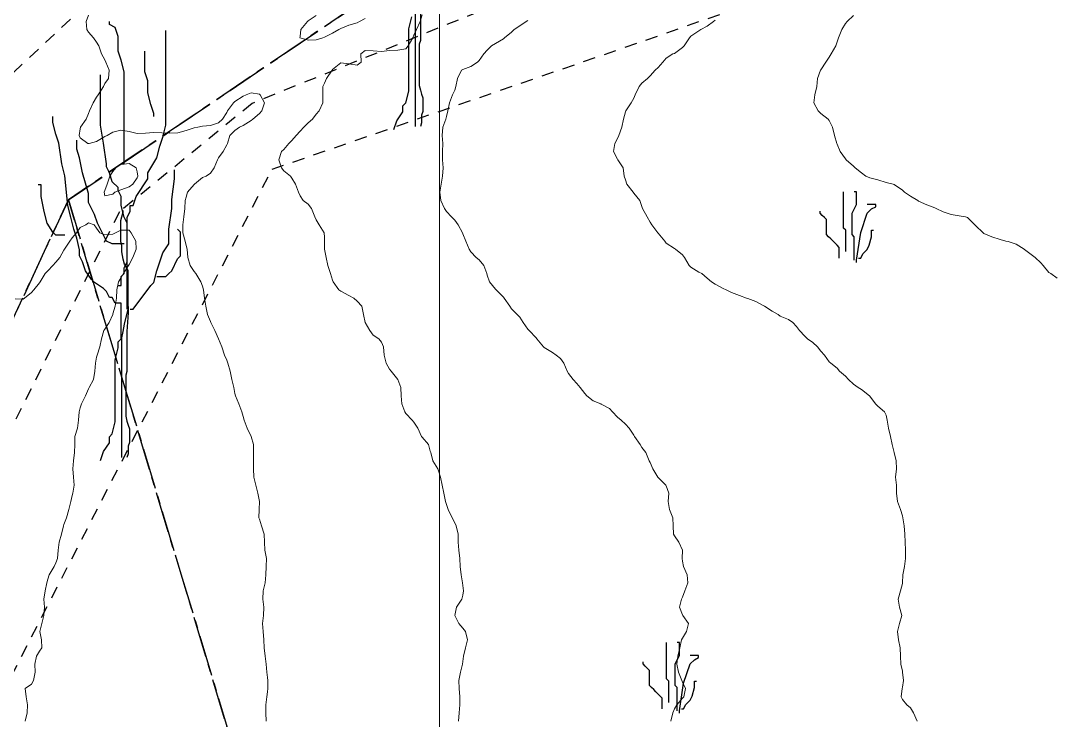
# Model space of a CAD drawing. Header units: centimetres. Extents: x 0 to 642158, y -847 to 649707.
# Drawn here: x 616941.1 to 617004.5, y 621314.3 to 621357.3 of the extents above; entities that cross this region are included whole.
import ezdxf

# ---------------------------------------------------------------- set-up
doc = ezdxf.new("R2010")
doc.units = ezdxf.units.CM
doc.header["$MEASUREMENT"] = 0
doc.linetypes.add('CENTERX2', pattern=[4, 2.5, -0.5, 0.5, -0.5])
doc.linetypes.add('JIS_02_0.7', pattern=[1.35, 0.75, -0.6])
for name, color, linetype, lineweight in [('MEV_grille', 254, 'Continuous', 9), ('MEV_vegetal_V', 7, 'Continuous', 25), ('WAL_parcellaire agricole', 7, 'JIS_02_0.7', 25), ('WAL_topographie 0.5', 253, 'Continuous', 20)]:
    doc.layers.add(name, color=color, linetype=linetype, lineweight=lineweight)
doc.layers.add('SPW_parcellaire cadastral', color=7, linetype='CENTERX2', lineweight=25, true_color=0xff0542)
picture_1 = doc.add_image_def('image2.png', size_in_pixel=(6614, 11023))

# ---------------------------------------------------------------- blocks, each defined once
blk = doc.blocks.new('legende vegetal')
for points in [[(616991.673, 621342.909), (616991.673, 621344.222), (616991.542, 621344.353), (616991.542, 621346.586)], [(616992.199, 621342.384), (616992.199, 621343.828), (616992.067, 621343.959), (616992.067, 621345.273), (616992.33, 621345.798), (616992.33, 621346.586), (616992.199, 621346.586)], [(616991.279, 621342.515), (616991.279, 621343.172), (616991.148, 621343.303), (616990.885, 621343.566), (616990.754, 621343.697), (616990.622, 621343.828), (616990.491, 621343.959), (616990.491, 621344.879), (616990.36, 621345.01), (616990.228, 621345.141), (616990.097, 621345.273), (616990.097, 621345.404)], [(616992.33, 621342.252), (616992.33, 621342.384), (616992.593, 621344.091), (616992.987, 621345.273), (616993.25, 621345.535), (616993.513, 621345.667), (616993.513, 621345.798), (616992.987, 621345.798)], [(616992.462, 621342.515), (616992.593, 621342.515), (616992.724, 621342.778), (616992.987, 621343.04), (616993.118, 621343.303), (616993.25, 621343.828), (616993.25, 621344.222), (616993.381, 621344.222)], [(616980.798, 621315.205), (616980.798, 621316.519), (616980.667, 621316.65), (616980.667, 621318.882)], [(616981.324, 621314.68), (616981.324, 621316.125), (616981.192, 621316.256), (616981.192, 621317.569), (616981.455, 621318.094), (616981.455, 621318.882), (616981.324, 621318.882)], [(616981.455, 621314.549), (616981.455, 621314.68), (616981.718, 621316.387), (616982.112, 621317.569), (616982.375, 621317.832), (616982.637, 621317.963), (616982.637, 621318.094), (616982.112, 621318.094)], [(616980.404, 621314.811), (616980.404, 621315.468), (616980.273, 621315.599), (616980.01, 621315.862), (616979.879, 621315.993), (616979.747, 621316.125), (616979.616, 621316.256), (616979.616, 621317.175), (616979.485, 621317.306), (616979.353, 621317.438), (616979.222, 621317.569), (616979.222, 621317.7)], [(616981.587, 621314.811), (616981.718, 621314.811), (616981.849, 621315.074), (616982.112, 621315.337), (616982.243, 621315.599), (616982.375, 621316.125), (616982.375, 621316.519), (616982.506, 621316.519)]]:
    blk.add_lwpolyline(points)
at = {"layer": 'MEV_vegetal_V'}
for points in [[(616963.915, 621350.412), (616964.098, 621350.958), (616964.463, 621351.506), (616964.463, 621351.87), (616964.644, 621352.052), (616964.827, 621352.781), (616964.827, 621356.61), (616965.01, 621357.34)], [(616965.239, 621350.601), (616965.239, 621357.959), (616965.316, 621358.342), (616965.393, 621358.802), (616965.623, 621359.722), (616965.623, 621362.097), (616965.393, 621362.48), (616965.316, 621362.787), (616965.239, 621363.247), (616965.239, 621363.63), (616965.162, 621363.86), (616965.162, 621365.162), (616965.239, 621365.393), (616965.316, 621365.699), (616965.316, 621365.776)], [(616965.623, 621359.875), (616965.623, 621359.491), (616965.546, 621358.342), (616965.546, 621355.89), (616965.47, 621355.66), (616965.47, 621353.13), (616965.546, 621352.824), (616965.623, 621352.594), (616965.699, 621352.364), (616965.699, 621351.521), (616965.623, 621351.291), (616965.623, 621350.831), (616965.546, 621350.601)], [(616947.167, 621348.303), (616947.35, 621348.303), (616947.35, 621353.954), (616947.167, 621354.683), (616946.985, 621355.231), (616946.985, 621356.142), (616946.803, 621356.689), (616946.438, 621356.871), (616946.438, 621357.054)], [(616946.985, 621340.828), (616947.167, 621340.828), (616947.167, 621341.375), (616947.35, 621341.557), (616947.35, 621341.921), (616947.533, 621342.286), (616947.533, 621345.021), (616947.714, 621345.385), (616947.714, 621345.75), (616947.897, 621345.75), (616948.08, 621346.297), (616948.809, 621347.391), (616948.809, 621347.756), (616949.356, 621348.667), (616949.539, 621349.396), (616949.721, 621349.944), (616949.903, 621350.673), (616949.903, 621356.507)], [(616949.173, 621351.219), (616949.173, 621351.402), (616948.991, 621351.949), (616948.809, 621352.678), (616948.809, 621353.408), (616948.627, 621353.954), (616948.627, 621355.231)], [(616947.533, 621339.369), (616947.533, 621344.656), (616947.35, 621345.021), (616947.167, 621345.75), (616947.167, 621346.297), (616946.985, 621346.662), (616946.985, 621346.844), (616946.62, 621347.209), (616946.438, 621347.756), (616946.255, 621348.12), (616946.255, 621348.303), (616946.074, 621349.579), (616945.891, 621350.673), (616945.891, 621353.772)], [(616945.891, 621330.071), (616946.074, 621330.618), (616946.438, 621331.165), (616946.438, 621331.53), (616946.62, 621331.712), (616946.803, 621332.441), (616946.803, 621336.27), (616946.985, 621336.999), (616946.985, 621337.364), (616947.167, 621337.546), (616947.167, 621339.734), (616946.803, 621339.734), (616946.62, 621340.098), (616946.438, 621340.098), (616946.255, 621340.463), (616946.074, 621340.646), (616945.526, 621341.01), (616945.344, 621341.192), (616944.979, 621341.739), (616944.797, 621342.286), (616944.614, 621342.651), (616944.614, 621343.015), (616944.432, 621343.745), (616944.249, 621344.292), (616944.067, 621345.021), (616943.885, 621345.75), (616943.702, 621347.573), (616943.519, 621348.303), (616943.338, 621349.579), (616943.155, 621350.126), (616942.973, 621350.855), (616942.973, 621351.219)], [(616947.35, 621343.38), (616946.62, 621343.38), (616946.255, 621343.562), (616946.074, 621343.927), (616945.708, 621344.656), (616945.526, 621345.203), (616945.161, 621345.933), (616945.161, 621346.48), (616944.797, 621347.756), (616944.614, 621348.667), (616944.432, 621349.214), (616944.432, 621349.761)], [(616947.714, 621339.369), (616947.897, 621339.369), (616948.991, 621340.828), (616949.173, 621341.01), (616949.356, 621341.739), (616949.539, 621342.286), (616949.721, 621342.833), (616950.086, 621343.38), (616950.086, 621344.292), (616950.268, 621345.568), (616950.268, 621346.115), (616950.45, 621347.391), (616950.45, 621347.938)], [(616943.702, 621343.927), (616943.155, 621343.927), (616942.973, 621344.11), (616942.608, 621344.656), (616942.426, 621345.385), (616942.243, 621346.297), (616942.243, 621347.026), (616942.061, 621347.026)], [(616947.215, 621330.261), (616947.215, 621337.618), (616947.292, 621338.002), (616947.368, 621338.461), (616947.599, 621339.381), (616947.599, 621341.757), (616947.368, 621342.14), (616947.292, 621342.446), (616947.215, 621342.907), (616947.215, 621343.289), (616947.138, 621343.519), (616947.138, 621344.822), (616947.215, 621345.052), (616947.292, 621345.358), (616947.292, 621345.435)], [(616949.356, 621341.375), (616949.903, 621341.375), (616950.086, 621341.557), (616950.268, 621341.739), (616950.633, 621342.469), (616950.815, 621342.651), (616950.815, 621344.11), (616950.633, 621344.292)], [(616947.599, 621339.534), (616947.599, 621339.151), (616947.522, 621338.002), (616947.522, 621335.549), (616947.445, 621335.319), (616947.445, 621332.79), (616947.522, 621332.483), (616947.599, 621332.254), (616947.675, 621332.024), (616947.675, 621331.181), (616947.599, 621330.951), (616947.599, 621330.491), (616947.522, 621330.261)]]:
    blk.add_lwpolyline(points, dxfattribs=at)
blk = doc.blocks.new('*U112')
at = {"layer": 'MEV_grille', "transparency": 33554687}
blk.add_lwpolyline([(0, 1825.476), (0, -1825.476)], dxfattribs=at)
blk = doc.blocks.new('*U113')
at = {"layer": 'MEV_grille', "color": 0, "linetype": 'ByBlock', "lineweight": -2, "transparency": 16777216}
blk.add_blockref('*U112', (1600, 0), dxfattribs=at)

msp = doc.modelspace()

# ---------------------------------------------------------------- linework, layer by layer
at = {"layer": 'SPW_parcellaire cadastral'}
for points in [[(616961.682, 621561.505), (616957.161, 621536.964), (616965.501, 621523.284), (616971.233, 621514.366), (616974.374, 621509.591), (616975.304, 621510.352), (616983.527, 621516.007), (616989.386, 621518.755), (617051.624, 621539.157), (617050.488, 621531.376), (617066.617, 621465.843), (617068.014, 621447.174), (617068.141, 621431.299), (617065.63, 621389.514), (617029.25, 621381.354), (616971.753, 621365.049), (616944.019, 621346.288), (616891.176, 621232.847)], [(616994.605, 621177.519), (616985.886, 621207.147), (616944.019, 621346.288), (616971.753, 621365.049), (617029.25, 621381.354), (617065.63, 621389.514), (617071.741, 621390.887), (617073.221, 621360.179), (617089.684, 621313.243), (617093.033, 621290.202), (617101.744, 621209.692), (616994.605, 621177.519)], [(616985.886, 621207.147), (616906.418, 621183.133), (616891.176, 621232.847), (616944.019, 621346.288), (616985.886, 621207.147)]]:
    msp.add_lwpolyline(points, dxfattribs=at)
at = {"layer": 'WAL_parcellaire agricole'}
for points in [[(617074.99, 621405.826), (617079.477, 621394.729), (617028.48, 621376.724), (616977.982, 621361.385), (616955.316, 621352.215), (616947.151, 621345.548), (616890.498, 621232.042), (616879.673, 621242.435), (616887.281, 621252.278), (616936.702, 621350.426), (616951.649, 621364.432), (616973.557, 621372.595), (617074.99, 621405.826)], [(616895.475, 621229.376), (616956.531, 621348.168), (616997.029, 621362.172), (617014.885, 621368.246), (617066.24, 621384.966), (617081.824, 621276.897)]]:
    msp.add_lwpolyline(points, dxfattribs=at)
at = {"layer": 'WAL_topographie 0.5'}
for points in [[(616945.25, 621357.635), (616945.115, 621357.25), (616945.159, 621356.75), (616945.25, 621356.583), (616945.558, 621356.25), (616945.75, 621355.972), (616945.883, 621355.75), (616946.058, 621355.25), (616946.25, 621354.893), (616946.324, 621354.75), (616946.533, 621354.25), (616946.477, 621353.75), (616946.25, 621353.437), (616946.167, 621353.25), (616945.84, 621352.75), (616945.75, 621352.605), (616945.546, 621352.25), (616945.323, 621351.75), (616945.25, 621351.589), (616945.11, 621351.25), (616944.774, 621350.75), (616944.75, 621350.65), (616944.684, 621350.25), (616944.75, 621350.1), (616945.217, 621349.75), (616945.25, 621349.74), (616945.3, 621349.75), (616945.75, 621349.864), (616946.25, 621350.176), (616946.397, 621350.25), (616946.75, 621350.436), (616947.25, 621350.565), (616947.75, 621350.491), (616948.25, 621350.37), (616948.75, 621350.383), (616949.25, 621350.429), (616949.75, 621350.414), (616950.25, 621350.381), (616950.75, 621350.414), (616951.25, 621350.543), (616951.75, 621350.711), (616951.964, 621350.75), (616952.25, 621350.814), (616952.75, 621350.865), (616953.25, 621351.023), (616953.492, 621351.25), (616953.75, 621351.65), (616953.788, 621351.75), (616954.158, 621352.25), (616954.25, 621352.324), (616954.75, 621352.667), (616954.95, 621352.75), (616955.25, 621352.858), (616955.75, 621352.787), (616955.801, 621352.75), (616956.074, 621352.25), (616955.912, 621351.75), (616955.75, 621351.601), (616955.36, 621351.25), (616955.25, 621351.17), (616954.75, 621350.848), (616954.521, 621350.75), (616954.25, 621350.554), (616953.933, 621350.25), (616953.79, 621349.75), (616953.75, 621349.661), (616953.532, 621349.25), (616953.25, 621348.863), (616953.17, 621348.75), (616952.966, 621348.25), (616952.75, 621347.929), (616952.478, 621347.75), (616952.25, 621347.666), (616951.769, 621347.25), (616951.75, 621347.231), (616951.347, 621346.75), (616951.25, 621346.445), (616951.202, 621346.25), (616951.169, 621345.75), (616951.115, 621345.25), (616951.04, 621344.75), (616951.045, 621344.25), (616951.191, 621343.75), (616951.25, 621343.485), (616951.309, 621343.25), (616951.361, 621342.75), (616951.504, 621342.25), (616951.75, 621341.891), (616951.85, 621341.75), (616952.154, 621341.25), (616952.25, 621340.972), (616952.317, 621340.75), (616952.388, 621340.25), (616952.46, 621339.75), (616952.566, 621339.25), (616952.75, 621338.8), (616952.779, 621338.75), (616953.02, 621338.25), (616953.25, 621337.75), (616953.25, 621337.75), (616953.45, 621337.25), (616953.606, 621336.75), (616953.75, 621336.424), (616953.814, 621336.25), (616953.964, 621335.75), (616954.069, 621335.25), (616954.177, 621334.75), (616954.25, 621334.375), (616954.281, 621334.25), (616954.481, 621333.75), (616954.675, 621333.25), (616954.75, 621332.977), (616954.811, 621332.75), (616955.006, 621332.25), (616955.25, 621331.75), (616955.25, 621331.75), (616955.396, 621331.25), (616955.393, 621330.75), (616955.39, 621330.25), (616955.391, 621329.75), (616955.405, 621329.25), (616955.531, 621328.75), (616955.664, 621328.25), (616955.75, 621327.75), (616955.75, 621327.75), (616955.75, 621327.749), (616955.737, 621327.25), (616955.712, 621326.75), (616955.75, 621326.656), (616955.88, 621326.25), (616956.054, 621325.75), (616956.057, 621325.25), (616956.088, 621324.75), (616956.189, 621324.25), (616956.171, 621323.75), (616956.155, 621323.25), (616956.11, 621322.75), (616955.994, 621322.25), (616955.969, 621321.75), (616956.023, 621321.25), (616956, 621320.75), (616955.953, 621320.25), (616955.982, 621319.75), (616956.029, 621319.25), (616956.05, 621318.75), (616956.115, 621318.25), (616956.175, 621317.75), (616956.213, 621317.25), (616956.25, 621316.938), (616956.272, 621316.75), (616956.277, 621316.25), (616956.25, 621316.05), (616956.207, 621315.75), (616956.147, 621315.25), (616956.147, 621314.75), (616956.168, 621314.25)], [(616965.75, 621357.667), (616965.634, 621357.25), (616965.407, 621356.75), (616965.25, 621356.4), (616965.189, 621356.25), (616964.894, 621355.75), (616964.75, 621355.57), (616964.25, 621355.486), (616963.75, 621355.456), (616963.25, 621355.403), (616962.75, 621355.436), (616962.25, 621355.471), (616961.991, 621355.25), (616962, 621354.75), (616961.75, 621354.57), (616961.25, 621354.643), (616960.75, 621354.703), (616960.25, 621354.293), (616960.224, 621354.25), (616959.883, 621353.75), (616959.75, 621353.466), (616959.655, 621353.25), (616959.652, 621352.75), (616959.653, 621352.25), (616959.417, 621351.75), (616959.25, 621351.554), (616959.013, 621351.25), (616958.75, 621351.016), (616958.486, 621350.75), (616958.25, 621350.507), (616958.009, 621350.25), (616957.75, 621349.938), (616957.553, 621349.75), (616957.25, 621349.385), (616957.111, 621349.25), (616956.944, 621348.75), (616957.114, 621348.25), (616957.25, 621348.064), (616957.659, 621347.75), (616957.75, 621347.62), (616957.974, 621347.25), (616958.148, 621346.75), (616958.25, 621346.536), (616958.444, 621346.25), (616958.75, 621346.024), (616958.959, 621345.75), (616959.165, 621345.25), (616959.25, 621345.054), (616959.431, 621344.75), (616959.741, 621344.25), (616959.75, 621344), (616959.758, 621343.75), (616959.75, 621343.25), (616959.854, 621342.75), (616959.966, 621342.25), (616960.123, 621341.75), (616960.25, 621341.35), (616960.288, 621341.25), (616960.643, 621340.75), (616960.75, 621340.671), (616961.25, 621340.398), (616961.546, 621340.25), (616961.75, 621340.067), (616962.056, 621339.75), (616962.153, 621339.25), (616962.25, 621338.75), (616962.25, 621338.75), (616962.544, 621338.25), (616962.75, 621337.979), (616963.083, 621337.75), (616963.25, 621337.54), (616963.378, 621337.25), (616963.426, 621336.75), (616963.55, 621336.25), (616963.75, 621335.88), (616963.847, 621335.75), (616964.25, 621335.25), (616964.25, 621335.25), (616964.452, 621334.75), (616964.459, 621334.25), (616964.495, 621333.75), (616964.685, 621333.25), (616964.75, 621333.147), (616965.147, 621332.75), (616965.25, 621332.615), (616965.487, 621332.25), (616965.715, 621331.75), (616965.75, 621331.698), (616966.132, 621331.25), (616966.25, 621330.85), (616966.275, 621330.75), (616966.417, 621330.25), (616966.705, 621329.75), (616966.75, 621329.639), (616966.877, 621329.25), (616966.98, 621328.75), (616967.087, 621328.25), (616967.194, 621327.75), (616967.25, 621327.571), (616967.348, 621327.25), (616967.587, 621326.75), (616967.75, 621326.437), (616967.85, 621326.25), (616967.962, 621325.75), (616967.973, 621325.25), (616968.014, 621324.75), (616968.06, 621324.25), (616968.087, 621323.75), (616968.145, 621323.25), (616968.228, 621322.75), (616968.25, 621322.583), (616968.29, 621322.25), (616968.25, 621322), (616968.191, 621321.75), (616967.864, 621321.25), (616967.75, 621320.75), (616968.014, 621320.25), (616968.25, 621319.957), (616968.412, 621319.75), (616968.532, 621319.25), (616968.421, 621318.75), (616968.288, 621318.25), (616968.25, 621317.917), (616968.23, 621317.75), (616968.102, 621317.25), (616968.007, 621316.75), (616968.026, 621316.25), (616968.071, 621315.75), (616968.067, 621315.25), (616968.029, 621314.75), (616967.994, 621314.25)], [(616959.25, 621357.618), (616958.75, 621357.292), (616958.709, 621357.25), (616958.296, 621356.75), (616958.25, 621356.321), (616958.233, 621356.25), (616958.25, 621356.244), (616958.75, 621356.107), (616959.25, 621356.13), (616959.65, 621356.25), (616959.75, 621356.288), (616960.25, 621356.52), (616960.637, 621356.75), (616960.75, 621356.826), (616961.25, 621357.026), (616961.75, 621357.159), (616961.898, 621357.25), (616962.25, 621357.424)], [(616992.25, 621357.617), (616991.857, 621357.25), (616991.75, 621357.118), (616991.542, 621356.75), (616991.323, 621356.25), (616991.25, 621356), (616991.172, 621355.75), (616990.872, 621355.25), (616990.75, 621355.06), (616990.546, 621354.75), (616990.25, 621354.286), (616990.215, 621354.25), (616990.033, 621353.75), (616989.992, 621353.25), (616989.872, 621352.75), (616989.813, 621352.25), (616990.078, 621351.75), (616990.25, 621351.593), (616990.694, 621351.25), (616990.75, 621351.171), (616990.961, 621350.75), (616991.088, 621350.25), (616991.232, 621349.75), (616991.25, 621349.7), (616991.438, 621349.25), (616991.75, 621348.809), (616991.796, 621348.75), (616992.25, 621348.35), (616992.354, 621348.25), (616992.75, 621347.944), (616993.011, 621347.75), (616993.25, 621347.633), (616993.75, 621347.507), (616994.25, 621347.354), (616994.679, 621347.25), (616994.75, 621347.233), (616995.25, 621346.885), (616995.39, 621346.75), (616995.75, 621346.507), (616996.202, 621346.25), (616996.25, 621346.215), (616996.75, 621345.987), (616997.25, 621345.793), (616997.333, 621345.75), (616997.75, 621345.558), (616998.25, 621345.386), (616998.75, 621345.314), (616999.139, 621345.25), (616999.25, 621345.202), (616999.702, 621344.75), (616999.75, 621344.71), (617000.21, 621344.25), (617000.25, 621344.222), (617000.75, 621344.017), (617001.25, 621343.854), (617001.607, 621343.75), (617001.75, 621343.719), (617002.25, 621343.56), (617002.724, 621343.25), (617002.75, 621343.235), (617003.25, 621342.875), (617003.409, 621342.75), (617003.75, 621342.409), (617003.896, 621342.25), (617004.25, 621341.825), (617004.365, 621341.75), (617004.75, 621341.472)], [(616972.25, 621357.309), (616972.14, 621357.25), (616971.75, 621356.971), (616971.406, 621356.75), (616971.25, 621356.597), (616970.82, 621356.25), (616970.75, 621356.175), (616970.25, 621355.892), (616970.018, 621355.75), (616969.75, 621355.488), (616969.537, 621355.25), (616969.25, 621354.841), (616969.143, 621354.75), (616968.75, 621354.488), (616968.25, 621354.307), (616968.164, 621354.25), (616967.913, 621353.75), (616967.817, 621353.25), (616967.75, 621353.019), (616967.61, 621352.75), (616967.425, 621352.25), (616967.339, 621351.75), (616967.25, 621351.417), (616967.196, 621351.25), (616967.026, 621350.75), (616966.972, 621350.25), (616967.023, 621349.75), (616967.005, 621349.25), (616967.01, 621348.75), (616967.039, 621348.25), (616966.995, 621347.75), (616966.914, 621347.25), (616966.842, 621346.75), (616966.894, 621346.25), (616967.115, 621345.75), (616967.25, 621345.569), (616967.553, 621345.25), (616967.75, 621345.042), (616967.973, 621344.75), (616968.227, 621344.25), (616968.25, 621344.197), (616968.443, 621343.75), (616968.644, 621343.25), (616968.75, 621343.089), (616969.068, 621342.75), (616969.25, 621342.596), (616969.531, 621342.25), (616969.725, 621341.75), (616969.75, 621341.656), (616969.885, 621341.25), (616970.25, 621340.801), (616970.303, 621340.75), (616970.75, 621340.303), (616970.799, 621340.25), (616971.13, 621339.75), (616971.25, 621339.593), (616971.593, 621339.25), (616971.75, 621339.073), (616971.963, 621338.75), (616972.25, 621338.341), (616972.317, 621338.25), (616972.75, 621337.797), (616972.795, 621337.75), (616973.212, 621337.25), (616973.25, 621337.212), (616973.75, 621336.896), (616973.983, 621336.75), (616974.25, 621336.528), (616974.454, 621336.25), (616974.667, 621335.75), (616974.75, 621335.62), (616975.028, 621335.25), (616975.25, 621335.008), (616975.468, 621334.75), (616975.75, 621334.383), (616975.875, 621334.25), (616976.25, 621333.942), (616976.719, 621333.75), (616976.75, 621333.735), (616977.25, 621333.464), (616977.45, 621333.25), (616977.75, 621332.929), (616977.967, 621332.75), (616978.25, 621332.509), (616978.469, 621332.25), (616978.75, 621331.822), (616978.79, 621331.75), (616979.137, 621331.25), (616979.25, 621331.066), (616979.49, 621330.75), (616979.698, 621330.25), (616979.75, 621330.143), (616979.927, 621329.75), (616980.229, 621329.25), (616980.25, 621329.219), (616980.719, 621328.75), (616980.75, 621328.704), (616980.911, 621328.25), (616980.858, 621327.75), (616980.944, 621327.25), (616981.15, 621326.75), (616981.164, 621326.25), (616981.183, 621325.75), (616981.25, 621325.632), (616981.51, 621325.25), (616981.735, 621324.75), (616981.725, 621324.25), (616981.75, 621324.083), (616981.805, 621323.75), (616982.021, 621323.25), (616982.066, 621322.75), (616981.894, 621322.25), (616981.75, 621321.868), (616981.683, 621321.75), (616981.553, 621321.25), (616981.75, 621320.786), (616981.769, 621320.75), (616982.103, 621320.25), (616982, 621319.75), (616981.75, 621319.345), (616981.685, 621319.25), (616981.589, 621318.75), (616981.458, 621318.25), (616981.397, 621317.75), (616981.5, 621317.25), (616981.706, 621316.75), (616981.75, 621316.643), (616981.933, 621316.25), (616981.833, 621315.75), (616981.75, 621315.661), (616981.401, 621315.25), (616981.25, 621315.012), (616981.144, 621314.75), (616981.023, 621314.25)], [(616983.75, 621357.338), (616983.65, 621357.25), (616983.25, 621356.952), (616982.87, 621356.75), (616982.75, 621356.683), (616982.25, 621356.35), (616982.168, 621356.25), (616981.85, 621355.75), (616981.75, 621355.642), (616981.25, 621355.29), (616981.154, 621355.25), (616980.75, 621354.987), (616980.529, 621354.75), (616980.25, 621354.417), (616980.056, 621354.25), (616979.75, 621353.911), (616979.589, 621353.75), (616979.25, 621353.462), (616979.091, 621353.25), (616978.845, 621352.75), (616978.75, 621352.53), (616978.594, 621352.25), (616978.262, 621351.75), (616978.25, 621351.704), (616978.115, 621351.25), (616978.017, 621350.75), (616977.841, 621350.25), (616977.75, 621350.06), (616977.579, 621349.75), (616977.5, 621349.25), (616977.75, 621348.796), (616977.78, 621348.75), (616978.105, 621348.25), (616978.167, 621347.75), (616978.25, 621347.516), (616978.333, 621347.25), (616978.713, 621346.75), (616978.75, 621346.694), (616979.114, 621346.25), (616979.25, 621345.875), (616979.294, 621345.75), (616979.567, 621345.25), (616979.75, 621344.909), (616979.856, 621344.75), (616980.238, 621344.25), (616980.25, 621344.234), (616980.667, 621343.75), (616980.75, 621343.625), (616981.25, 621343.294), (616981.313, 621343.25), (616981.75, 621342.917), (616981.867, 621342.75), (616982.159, 621342.25), (616982.25, 621342.156), (616982.75, 621341.85), (616982.925, 621341.75), (616983.25, 621341.479), (616983.525, 621341.25), (616983.75, 621341.105), (616984.25, 621340.838), (616984.417, 621340.75), (616984.75, 621340.6), (616985.25, 621340.399), (616985.673, 621340.25), (616985.75, 621340.224), (616986.25, 621340.045), (616986.75, 621339.771), (616986.786, 621339.75), (616987.25, 621339.44), (616987.614, 621339.25), (616987.75, 621339.147), (616988.25, 621338.931), (616988.521, 621338.75), (616988.75, 621338.511), (616988.932, 621338.25), (616989.25, 621337.911), (616989.429, 621337.75), (616989.75, 621337.513), (616990.044, 621337.25), (616990.25, 621336.981), (616990.472, 621336.75), (616990.75, 621336.333), (616990.857, 621336.25), (616991.25, 621335.945), (616991.396, 621335.75), (616991.75, 621335.446), (616991.933, 621335.25), (616992.25, 621334.953), (616992.533, 621334.75), (616992.75, 621334.628), (616993.234, 621334.25), (616993.25, 621334.222), (616993.604, 621333.75), (616993.75, 621333.615), (616994.163, 621333.25), (616994.25, 621333.05), (616994.323, 621332.75), (616994.406, 621332.25), (616994.519, 621331.75), (616994.633, 621331.25), (616994.75, 621330.75), (616994.75, 621330.75), (616994.879, 621330.25), (616994.882, 621329.75), (616994.838, 621329.25), (616994.895, 621328.75), (616994.888, 621328.25), (616994.956, 621327.75), (616995.128, 621327.25), (616995.25, 621326.875), (616995.288, 621326.75), (616995.369, 621326.25), (616995.398, 621325.75), (616995.424, 621325.25), (616995.445, 621324.75), (616995.439, 621324.25), (616995.375, 621323.75), (616995.281, 621323.25), (616995.265, 621322.75), (616995.25, 621322.7), (616995.14, 621322.25), (616994.987, 621321.75), (616995.072, 621321.25), (616995.213, 621320.75), (616995.067, 621320.25), (616994.953, 621319.75), (616995.008, 621319.25), (616995.109, 621318.75), (616995.136, 621318.25), (616995.164, 621317.75), (616995.25, 621317.321), (616995.266, 621317.25), (616995.319, 621316.75), (616995.25, 621316.333), (616995.234, 621316.25), (616995.167, 621315.75), (616995.25, 621315.583), (616995.517, 621315.25), (616995.75, 621315.066), (616995.944, 621314.75), (616996.17, 621314.25)], [(616946.865, 621346.75), (616946.75, 621346.637), (616946.25, 621346.536), (616946.21, 621346.75), (616946.25, 621346.865), (616946.41, 621347.25), (616946.575, 621347.75), (616946.75, 621348.031), (616946.932, 621348.25), (616947.25, 621348.454), (616947.75, 621348.519), (616948.191, 621348.25), (616948.25, 621348.009), (616948.288, 621347.75), (616948.25, 621347.647), (616947.977, 621347.25), (616947.75, 621347.092), (616947.25, 621346.903), (616946.865, 621346.75)], [(616940.75, 621340.207), (616941.25, 621340.191), (616941.319, 621340.25), (616941.75, 621340.582), (616941.889, 621340.75), (616942.25, 621341.192), (616942.283, 621341.25), (616942.587, 621341.75), (616942.75, 621341.921), (616943.057, 621342.25), (616943.25, 621342.466), (616943.485, 621342.75), (616943.75, 621343.198), (616943.783, 621343.25), (616944.117, 621343.75), (616944.25, 621343.952), (616944.523, 621344.25), (616944.75, 621344.578), (616945.094, 621344.75), (616945.25, 621344.88), (616945.6, 621344.75), (616945.75, 621344.536), (616945.96, 621344.25), (616946.25, 621344.14), (616946.75, 621344.181), (616946.917, 621344.25), (616947.25, 621344.417), (616947.75, 621344.413), (616947.873, 621344.25), (616948.171, 621343.75), (616948.185, 621343.25), (616947.971, 621342.75), (616947.75, 621342.32), (616947.704, 621342.25), (616947.412, 621341.75), (616947.25, 621341.481), (616947.092, 621341.25), (616946.987, 621340.75), (616946.976, 621340.25), (616946.892, 621339.75), (616946.75, 621339.274), (616946.742, 621339.25), (616946.516, 621338.75), (616946.25, 621338.347), (616946.202, 621338.25), (616946.057, 621337.75), (616945.947, 621337.25), (616945.784, 621336.75), (616945.75, 621336.625), (616945.686, 621336.25), (616945.642, 621335.75), (616945.559, 621335.25), (616945.297, 621334.75), (616945.25, 621334.672), (616945.067, 621334.25), (616944.819, 621333.75), (616944.75, 621333.512), (616944.679, 621333.25), (616944.646, 621332.75), (616944.577, 621332.25), (616944.423, 621331.75), (616944.417, 621331.25), (616944.389, 621330.75), (616944.324, 621330.25), (616944.298, 621329.75), (616944.326, 621329.25), (616944.372, 621328.75), (616944.296, 621328.25), (616944.25, 621328.107), (616944.169, 621327.75), (616944.055, 621327.25), (616943.902, 621326.75), (616943.75, 621326.325), (616943.725, 621326.25), (616943.587, 621325.75), (616943.446, 621325.25), (616943.396, 621324.75), (616943.358, 621324.25), (616943.25, 621323.983), (616943.15, 621323.75), (616942.842, 621323.25), (616942.75, 621322.981), (616942.705, 621322.75), (616942.589, 621322.25), (616942.515, 621321.75), (616942.561, 621321.25), (616942.513, 621320.75), (616942.383, 621320.25), (616942.268, 621319.75), (616942.375, 621319.25), (616942.396, 621318.75), (616942.25, 621318.555), (616942.067, 621318.25), (616941.968, 621317.75), (616941.986, 621317.25), (616941.871, 621316.75), (616941.75, 621316.531), (616941.375, 621316.25), (616941.417, 621315.75), (616941.505, 621315.25), (616941.494, 621314.75), (616941.371, 621314.25)]]:
    msp.add_lwpolyline(points, dxfattribs=at)

# ---------------------------------------------------------------- block references
at = {"layer": 'MEV_grille', "transparency": 33554687}
msp.add_blockref('*U113', (615366.814, 620593.644), dxfattribs=at)
at = {"layer": 'MEV_vegetal_V'}
msp.add_blockref('legende vegetal', (0.098, 0.193), dxfattribs=at)

# ---------------------------------------------------------------- pictures from other files: only their frames are drawn
image = msp.add_image(picture_1, insert=(616830.845, 620745.783), size_in_units=(429.466, 715.756), dxfattribs=dict(brightness=75))
image.dxf.flags = 7

doc.saveas('drawing.dxf')
